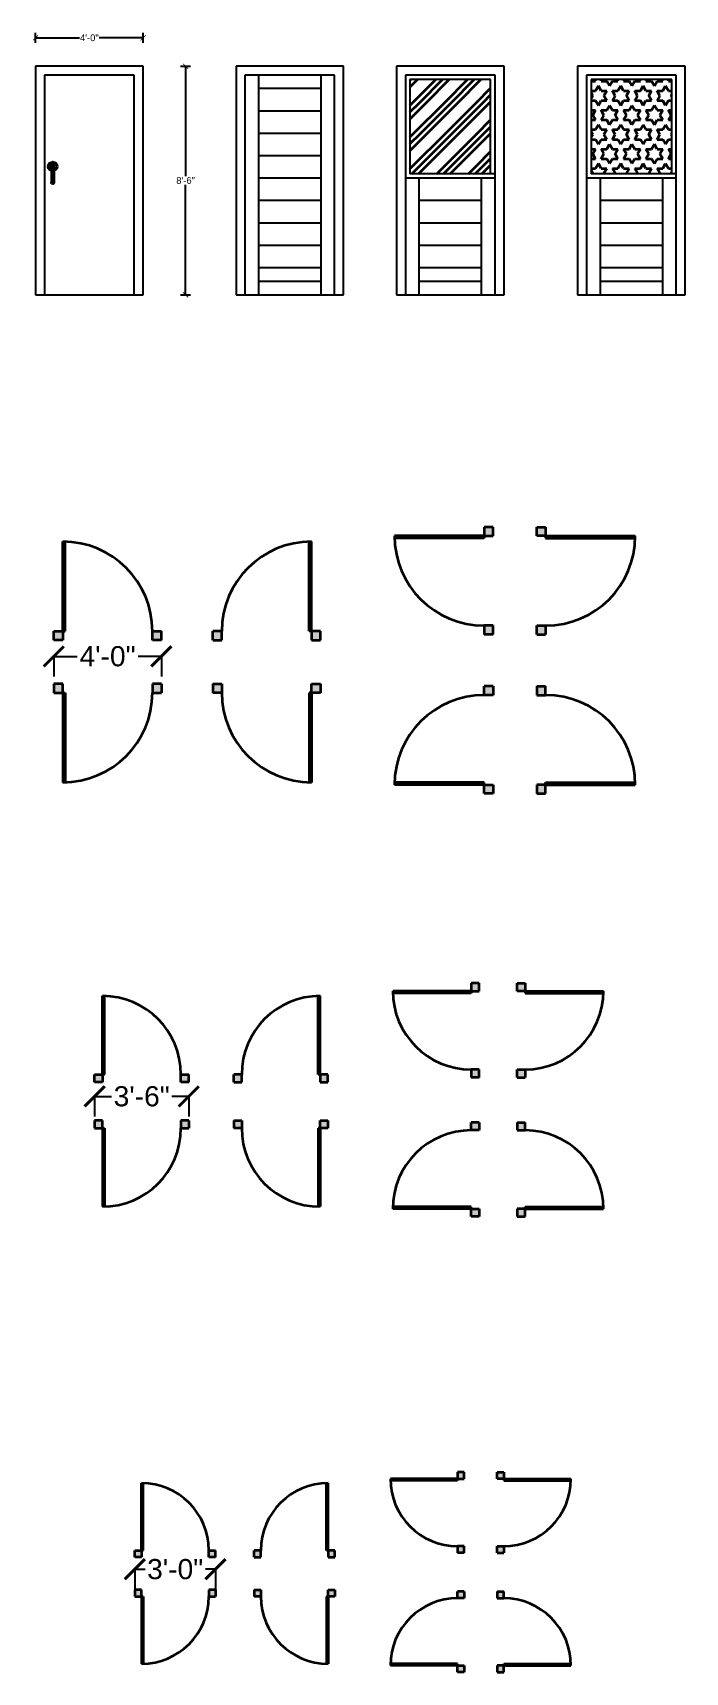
# Model space of a CAD drawing. Header units: inches. Extents: x -5041 to 2538, y -658 to 1746.
# Drawn here: x -764 to -472, y -658 to 74 of the extents above; entities that cross this region are included whole.
import ezdxf

# ---------------------------------------------------------------- set-up
doc = ezdxf.new("R2010")
doc.units = ezdxf.units.IN
doc.header["$MEASUREMENT"] = 0
doc.layers.add('Openings', color=200, linetype='Continuous', lineweight=25)
doc.layers.add('Wall', color=20, linetype='Continuous', lineweight=35)
doc.styles.add('3 inch', font='arial.ttf', dxfattribs={"height": 3})
doc.styles.add('9 inch', font='arial.ttf', dxfattribs={"height": 9})
doc.dimstyles.new('1 to 24 Foundation', dxfattribs={"dimscale": 24, "dimtxt": 3, "dimasz": 0.09375, "dimexe": 0.09375, "dimexo": 0.09375, "dimgap": 0.015625, "dimtad": 0, "dimtih": 1, "dimtoh": 1, "dimdec": 0, "dimzin": 3, "dimdsep": 46, "dimlunit": 4, "dimtxsty": '3 inch', "dimblk": 'ARCHTICK', "dimcen": 0.09, "dimadec": 0, "dimazin": 0, "dimtfac": 1, "dimtdec": 0, "dimtofl": 0, "dimtmove": 0, "dimatfit": 3, "dimfxl": 0.09375, "dimfxlon": 1, "dimtolj": 1, "dimtzin": 0, "dimarcsym": 0})
doc.dimstyles.new('1 to 96', dxfattribs={"dimscale": 96, "dimtxt": 9, "dimasz": 0.09375, "dimexe": 0.09375, "dimexo": 0.09375, "dimgap": 0.015625, "dimtad": 0, "dimtih": 1, "dimtoh": 1, "dimdec": 0, "dimzin": 3, "dimdsep": 46, "dimlunit": 4, "dimtxsty": '9 inch', "dimblk": 'ARCHTICK', "dimcen": 0.09, "dimadec": 0, "dimazin": 0, "dimtfac": 1, "dimtdec": 0, "dimtofl": 0, "dimtmove": 0, "dimatfit": 3, "dimfxl": 0.09375, "dimfxlon": 1, "dimtolj": 1, "dimtzin": 0, "dimarcsym": 0})

# ---------------------------------------------------------------- blocks, each defined once
blk = doc.blocks.new('_ArchTick')
at = {"color": 0, "linetype": 'ByBlock', "const_width": 0.15}
blk.add_lwpolyline([(-0.5, -0.5), (0.5, 0.5)], dxfattribs=at)
blk = doc.blocks.new('*D19')
at = {"layer": 'Defpoints', "color": 0, "transparency": 16777216}
for p in [(-754.26, -197.52), (-706.26, -197.52), (-706.26, -204.75)]:
    blk.add_point(p, dxfattribs=at)
at = {"layer": 'Wall', "color": 0, "lineweight": -2, "transparency": 16777216}
for p, q in [((-754.26, -204.75), (-754.26, -213.75)), ((-754.26, -204.75), (-743.9, -204.75)), ((-706.26, -204.75), (-716.61, -204.75)), ((-706.26, -204.75), (-706.26, -213.75))]:
    blk.add_line(p, q, dxfattribs=at)
at = {"layer": 'Wall', "color": 0, "lineweight": -2, "transparency": 16777216, "xscale": 9, "yscale": 9, "zscale": 9, "rotation": 180}
blk.add_blockref('_ArchTick', (-754.26, -204.75), dxfattribs=at)
at = {"layer": 'Wall', "color": 0, "lineweight": -2, "transparency": 16777216, "xscale": 9, "yscale": 9, "zscale": 9}
blk.add_blockref('_ArchTick', (-706.26, -204.75), dxfattribs=at)
at = {"layer": 'Wall', "color": 0, "transparency": 16777216, "insert": (-730.26, -204.75), "char_height": 9, "attachment_point": 5, "style": '9 inch'}
blk.add_mtext('\\A1;4\'-0"', dxfattribs=at)
blk = doc.blocks.new('*D20')
at = {"layer": 'Defpoints', "color": 0, "transparency": 16777216}
for p in [(-736.03, -394.8), (-694.03, -394.8), (-694.03, -401.12)]:
    blk.add_point(p, dxfattribs=at)
at = {"layer": 'Wall', "color": 0, "lineweight": -2, "transparency": 16777216}
for p, q in [((-736.03, -401.12), (-736.03, -410.12)), ((-736.03, -401.12), (-728.49, -401.12)), ((-694.03, -401.12), (-701.57, -401.12)), ((-694.03, -401.12), (-694.03, -410.12))]:
    blk.add_line(p, q, dxfattribs=at)
at = {"layer": 'Wall', "color": 0, "lineweight": -2, "transparency": 16777216, "xscale": 9, "yscale": 9, "zscale": 9, "rotation": 180}
blk.add_blockref('_ArchTick', (-736.03, -401.12), dxfattribs=at)
at = {"layer": 'Wall', "color": 0, "lineweight": -2, "transparency": 16777216, "xscale": 9, "yscale": 9, "zscale": 9}
blk.add_blockref('_ArchTick', (-694.03, -401.12), dxfattribs=at)
at = {"layer": 'Wall', "color": 0, "transparency": 16777216, "insert": (-715.03, -401.12), "char_height": 9, "attachment_point": 5, "style": '9 inch'}
blk.add_mtext('\\A1;3\'-6"', dxfattribs=at)
blk = doc.blocks.new('*D21')
at = {"layer": 'Defpoints', "color": 0, "transparency": 16777216}
for p in [(-718.09, -606.71), (-682.09, -606.71), (-682.09, -612.13)]:
    blk.add_point(p, dxfattribs=at)
at = {"layer": 'Wall', "color": 0, "lineweight": -2, "transparency": 16777216}
for p, q in [((-718.09, -612.13), (-718.09, -621.13)), ((-718.09, -612.13), (-713.55, -612.13)), ((-682.09, -612.13), (-686.63, -612.13)), ((-682.09, -612.13), (-682.09, -621.13))]:
    blk.add_line(p, q, dxfattribs=at)
at = {"layer": 'Wall', "color": 0, "lineweight": -2, "transparency": 16777216, "xscale": 9, "yscale": 9, "zscale": 9, "rotation": 180}
blk.add_blockref('_ArchTick', (-718.09, -612.13), dxfattribs=at)
at = {"layer": 'Wall', "color": 0, "lineweight": -2, "transparency": 16777216, "xscale": 9, "yscale": 9, "zscale": 9}
blk.add_blockref('_ArchTick', (-682.09, -612.13), dxfattribs=at)
at = {"layer": 'Wall', "color": 0, "transparency": 16777216, "insert": (-700.09, -612.13), "char_height": 9, "attachment_point": 5, "style": '9 inch'}
blk.add_mtext('\\A1;3\'-0"', dxfattribs=at)
blk = doc.blocks.new('*D55')
at = {"layer": 'Defpoints', "color": 0, "transparency": 16777216}
for p in [(-714.39, 71.28), (-762.39, 58.61), (-714.39, 58.61)]:
    blk.add_point(p, dxfattribs=at)
at = {"layer": 'Wall', "color": 0, "lineweight": -2, "transparency": 16777216}
for p, q in [((-762.39, 69.03), (-762.39, 73.53)), ((-714.39, 69.03), (-714.39, 73.53)), ((-762.39, 71.28), (-742.81, 71.28)), ((-714.39, 71.28), (-733.97, 71.28))]:
    blk.add_line(p, q, dxfattribs=at)
at = {"layer": 'Wall', "color": 0, "lineweight": -2, "transparency": 16777216, "xscale": 2.25, "yscale": 2.25, "zscale": 2.25, "rotation": 180}
blk.add_blockref('_ArchTick', (-762.39, 71.28), dxfattribs=at)
at = {"layer": 'Wall', "color": 0, "lineweight": -2, "transparency": 16777216, "xscale": 2.25, "yscale": 2.25, "zscale": 2.25}
blk.add_blockref('_ArchTick', (-714.39, 71.28), dxfattribs=at)
at = {"layer": 'Wall', "color": 0, "transparency": 16777216, "insert": (-738.39, 71.28), "char_height": 3, "attachment_point": 5, "style": '3 inch'}
blk.add_mtext('\\A1;4\'-0"', dxfattribs=at)
blk = doc.blocks.new('*D56')
at = {"layer": 'Defpoints', "color": 0, "transparency": 16777216}
for p in [(-714.91, 58.61), (-714.39, -43.39), (-695.44, -43.39)]:
    blk.add_point(p, dxfattribs=at)
at = {"layer": 'Wall', "color": 0, "lineweight": -2, "transparency": 16777216}
for p, q in [((-697.69, 58.61), (-693.19, 58.61)), ((-695.44, 58.61), (-695.44, 9.52)), ((-695.44, -43.39), (-695.44, 5.71)), ((-697.69, -43.39), (-693.19, -43.39))]:
    blk.add_line(p, q, dxfattribs=at)
at = {"layer": 'Wall', "color": 0, "lineweight": -2, "transparency": 16777216, "xscale": 2.25, "yscale": 2.25, "zscale": 2.25}
for p, rotation in [((-695.44, 58.61), 90), ((-695.44, -43.39), 270)]:
    blk.add_blockref('_ArchTick', p, dxfattribs=dict(at, rotation=rotation))
at = {"layer": 'Wall', "color": 0, "transparency": 16777216, "insert": (-695.44, 7.61), "char_height": 3, "attachment_point": 5, "style": '3 inch'}
blk.add_mtext('\\A1;8\'-6"', dxfattribs=at)

msp = doc.modelspace()

# ---------------------------------------------------------------- hatches: boundary and pattern name
at = {"layer": 'Wall'}
h = msp.add_hatch(dxfattribs=at)
h.set_pattern_fill('GOST_GROUND', color=256)
h.set_pattern_definition([(45, (0, 0), (14.14214, 0), [20]), (45, (3, 0), (14.14214, 0), [20]), (45, (6, 0), (14.14214, 0), [20])])
h.paths.add_polyline_path([(-559.34013, 52.61484), (-595.34013, 52.61484), (-595.34013, 10.61484), (-559.34013, 10.61484)])
h = msp.add_hatch(dxfattribs=at)
h.set_pattern_fill('STARS', color=256, scale=20)
h.paths.add_polyline_path([(-478.48147, 52.61484), (-514.48147, 52.61484), (-514.48147, 10.61484), (-478.48147, 10.61484)])
h = msp.add_hatch(color=256, dxfattribs=at)
h.dxf.hatch_style = 1
h.paths.add_polyline_path([(-706.25743, -193.52164), (-710.25743, -193.52164), (-710.25743, -197.52164), (-706.25743, -197.52164)])
h.paths.add_polyline_path([(-750.25743, -193.52164), (-754.25743, -193.52164), (-754.25743, -197.52164), (-750.25743, -197.52164)])
h.paths.add_polyline_path([(-749.25743, -153.53414, 0.006250733), (-750.25743, -153.52164), (-750.25743, -193.52164), (-749.25743, -193.52164)])
h = msp.add_hatch(color=256, dxfattribs=at)
h.dxf.hatch_style = 1
h.paths.add_polyline_path([(-683.26657, -197.52164), (-679.26657, -197.52164), (-679.26657, -193.52164), (-683.26657, -193.52164)])
h.paths.add_polyline_path([(-635.26657, -193.52164), (-639.26657, -193.52164), (-639.26657, -197.52164), (-635.26657, -197.52164)])
h.paths.add_polyline_path([(-640.26657, -193.52164), (-639.26657, -193.52164), (-639.26657, -153.52164, 0.006250733), (-640.26657, -153.53414)])
h = msp.add_hatch(color=256, dxfattribs=at)
h.dxf.hatch_style = 1
h.paths.add_polyline_path([(-558.20812, -195.02906), (-558.20812, -191.02906), (-562.20812, -191.02906), (-562.20812, -195.02906)])
h.paths.add_polyline_path([(-562.20812, -147.02906), (-562.20812, -151.02906), (-558.20812, -151.02906), (-558.20812, -147.02906)])
h.paths.add_polyline_path([(-562.20812, -152.02906), (-562.20812, -151.02906), (-602.20812, -151.02906, 0.006250733), (-602.19562, -152.02906)])
h = msp.add_hatch(color=256, dxfattribs=at)
h.dxf.hatch_style = 1
h.paths.add_polyline_path([(-534.75722, -195.02906), (-534.75722, -191.02906), (-538.75722, -191.02906), (-538.75722, -195.02906)])
h.paths.add_polyline_path([(-538.75722, -147.02906), (-538.75722, -151.02906), (-534.75722, -151.02906), (-534.75722, -147.02906)])
h.paths.add_polyline_path([(-494.76972, -152.02906, 0.006250733), (-494.75722, -151.02906), (-534.75722, -151.02906), (-534.75722, -152.02906)])
h = msp.add_hatch(color=256, dxfattribs=at)
h.dxf.hatch_style = 1
h.paths.add_polyline_path([(-706.25743, -216.97253), (-710.25743, -216.97253), (-710.25743, -220.97253), (-706.25743, -220.97253)])
h.paths.add_polyline_path([(-754.25743, -220.97253), (-750.25743, -220.97253), (-750.25743, -216.97253), (-754.25743, -216.97253)])
h.paths.add_polyline_path([(-749.25743, -220.97253), (-750.25743, -220.97253), (-750.25743, -260.97253, 0.006250733), (-749.25743, -260.96003)])
h = msp.add_hatch(color=256, dxfattribs=at)
h.dxf.hatch_style = 1
h.paths.add_polyline_path([(-683.26657, -220.97253), (-679.26657, -220.97253), (-679.26657, -216.97253), (-683.26657, -216.97253)])
h.paths.add_polyline_path([(-635.26657, -216.97253), (-639.26657, -216.97253), (-639.26657, -220.97253), (-635.26657, -220.97253)])
h.paths.add_polyline_path([(-640.26657, -260.96003, 0.006250733), (-639.26657, -260.97253), (-639.26657, -220.97253), (-640.26657, -220.97253)])
h = msp.add_hatch(color=256, dxfattribs=at)
h.dxf.hatch_style = 1
h.paths.add_polyline_path([(-562.20812, -218.01992), (-562.20812, -222.01992), (-558.20812, -222.01992), (-558.20812, -218.01992)])
h.paths.add_polyline_path([(-558.20812, -266.01992), (-558.20812, -262.01992), (-562.20812, -262.01992), (-562.20812, -266.01992)])
h.paths.add_polyline_path([(-602.19562, -261.01992, 0.006250733), (-602.20812, -262.01992), (-562.20812, -262.01992), (-562.20812, -261.01992)])
h = msp.add_hatch(color=256, dxfattribs=at)
h.dxf.hatch_style = 1
h.paths.add_polyline_path([(-538.75722, -218.01992), (-538.75722, -222.01992), (-534.75722, -222.01992), (-534.75722, -218.01992)])
h.paths.add_polyline_path([(-534.75722, -266.01992), (-534.75722, -262.01992), (-538.75722, -262.01992), (-538.75722, -266.01992)])
h.paths.add_polyline_path([(-534.75722, -261.01992), (-534.75722, -262.01992), (-494.75722, -262.01992, 0.006250733), (-494.76972, -261.01992)])
h = msp.add_hatch(color=256, dxfattribs=at)
h.dxf.hatch_style = 1
h.paths.add_polyline_path([(-564.48782, -392.61707), (-564.48782, -389.11707), (-567.98782, -389.11707), (-567.98782, -392.61707)])
h.paths.add_polyline_path([(-567.98782, -350.61707), (-567.98782, -354.11707), (-564.48782, -354.11707), (-564.48782, -350.61707)])
h.paths.add_polyline_path([(-567.98782, -354.99207), (-567.98782, -354.11707), (-602.98782, -354.11707, 0.006250733), (-602.97689, -354.99207)])
h = msp.add_hatch(color=256, dxfattribs=at)
h.dxf.hatch_style = 1
h.paths.add_polyline_path([(-543.96829, -392.61707), (-543.96829, -389.11707), (-547.46829, -389.11707), (-547.46829, -392.61707)])
h.paths.add_polyline_path([(-547.46829, -350.61707), (-547.46829, -354.11707), (-543.96829, -354.11707), (-543.96829, -350.61707)])
h.paths.add_polyline_path([(-508.97923, -354.99207, 0.006250733), (-508.96829, -354.11707), (-543.96829, -354.11707), (-543.96829, -354.99207)])
h = msp.add_hatch(color=256, dxfattribs=at)
h.dxf.hatch_style = 1
h.paths.add_polyline_path([(-694.03098, -391.29808), (-697.53098, -391.29808), (-697.53098, -394.79808), (-694.03098, -394.79808)])
h.paths.add_polyline_path([(-732.53098, -391.29808), (-736.03098, -391.29808), (-736.03098, -394.79808), (-732.53098, -394.79808)])
h.paths.add_polyline_path([(-731.65598, -356.30902, 0.006250733), (-732.53098, -356.29808), (-732.53098, -391.29808), (-731.65598, -391.29808)])
h = msp.add_hatch(color=256, dxfattribs=at)
h.dxf.hatch_style = 1
h.paths.add_polyline_path([(-673.91397, -394.79808), (-670.41397, -394.79808), (-670.41397, -391.29808), (-673.91397, -391.29808)])
h.paths.add_polyline_path([(-631.91397, -391.29808), (-635.41397, -391.29808), (-635.41397, -394.79808), (-631.91397, -394.79808)])
h.paths.add_polyline_path([(-636.28897, -391.29808), (-635.41397, -391.29808), (-635.41397, -356.29808, 0.006250733), (-636.28897, -356.30902)])
h = msp.add_hatch(color=256, dxfattribs=at)
h.dxf.hatch_style = 1
h.paths.add_polyline_path([(-694.03098, -411.81761), (-697.53098, -411.81761), (-697.53098, -415.31761), (-694.03098, -415.31761)])
h.paths.add_polyline_path([(-736.03098, -415.31761), (-732.53098, -415.31761), (-732.53098, -411.81761), (-736.03098, -411.81761)])
h.paths.add_polyline_path([(-731.65598, -415.31761), (-732.53098, -415.31761), (-732.53098, -450.31761, 0.006250733), (-731.65598, -450.30667)])
h = msp.add_hatch(color=256, dxfattribs=at)
h.dxf.hatch_style = 1
h.paths.add_polyline_path([(-673.91397, -415.31761), (-670.41397, -415.31761), (-670.41397, -411.81761), (-673.91397, -411.81761)])
h.paths.add_polyline_path([(-631.91397, -411.81761), (-635.41397, -411.81761), (-635.41397, -415.31761), (-631.91397, -415.31761)])
h.paths.add_polyline_path([(-636.28897, -450.30667, 0.006250733), (-635.41397, -450.31761), (-635.41397, -415.31761), (-636.28897, -415.31761)])
h = msp.add_hatch(color=256, dxfattribs=at)
h.dxf.hatch_style = 1
h.paths.add_polyline_path([(-567.98782, -412.73408), (-567.98782, -416.23408), (-564.48782, -416.23408), (-564.48782, -412.73408)])
h.paths.add_polyline_path([(-564.48782, -454.73408), (-564.48782, -451.23408), (-567.98782, -451.23408), (-567.98782, -454.73408)])
h.paths.add_polyline_path([(-602.97689, -450.35908, 0.006250733), (-602.98782, -451.23408), (-567.98782, -451.23408), (-567.98782, -450.35908)])
h = msp.add_hatch(color=256, dxfattribs=at)
h.dxf.hatch_style = 1
h.paths.add_polyline_path([(-547.46829, -412.73408), (-547.46829, -416.23408), (-543.96829, -416.23408), (-543.96829, -412.73408)])
h.paths.add_polyline_path([(-543.96829, -454.73408), (-543.96829, -451.23408), (-547.46829, -451.23408), (-547.46829, -454.73408)])
h.paths.add_polyline_path([(-543.96829, -450.35908), (-543.96829, -451.23408), (-508.96829, -451.23408, 0.006250733), (-508.97923, -450.35908)])
h = msp.add_hatch(color=256, dxfattribs=at)
h.dxf.hatch_style = 1
h.paths.add_polyline_path([(-571.05363, -604.83909), (-571.05363, -601.83909), (-574.05363, -601.83909), (-574.05363, -604.83909)])
h.paths.add_polyline_path([(-574.05363, -568.83909), (-574.05363, -571.83909), (-571.05363, -571.83909), (-571.05363, -568.83909)])
h.paths.add_polyline_path([(-574.05363, -572.58909), (-574.05363, -571.83909), (-604.05363, -571.83909, 0.006250733), (-604.04426, -572.58909)])
h = msp.add_hatch(color=256, dxfattribs=at)
h.dxf.hatch_style = 1
h.paths.add_polyline_path([(-553.46546, -604.83909), (-553.46546, -601.83909), (-556.46546, -601.83909), (-556.46546, -604.83909)])
h.paths.add_polyline_path([(-556.46546, -568.83909), (-556.46546, -571.83909), (-553.46546, -571.83909), (-553.46546, -568.83909)])
h.paths.add_polyline_path([(-523.47484, -572.58909, 0.006250733), (-523.46546, -571.83909), (-553.46546, -571.83909), (-553.46546, -572.58909)])
h = msp.add_hatch(color=256, dxfattribs=at)
h.dxf.hatch_style = 1
h.paths.add_polyline_path([(-682.09062, -603.70853), (-685.09062, -603.70853), (-685.09062, -606.70853), (-682.09062, -606.70853)])
h.paths.add_polyline_path([(-715.09062, -603.70853), (-718.09062, -603.70853), (-718.09062, -606.70853), (-715.09062, -606.70853)])
h.paths.add_polyline_path([(-714.34062, -573.7179, 0.006250733), (-715.09062, -573.70853), (-715.09062, -603.70853), (-714.34062, -603.70853)])
h = msp.add_hatch(color=256, dxfattribs=at)
h.dxf.hatch_style = 1
h.paths.add_polyline_path([(-664.84748, -606.70853), (-661.84748, -606.70853), (-661.84748, -603.70853), (-664.84748, -603.70853)])
h.paths.add_polyline_path([(-628.84748, -603.70853), (-631.84748, -603.70853), (-631.84748, -606.70853), (-628.84748, -606.70853)])
h.paths.add_polyline_path([(-632.59748, -603.70853), (-631.84748, -603.70853), (-631.84748, -573.70853, 0.006250733), (-632.59748, -573.7179)])
h = msp.add_hatch(color=256, dxfattribs=at)
h.dxf.hatch_style = 1
h.paths.add_polyline_path([(-682.09062, -621.2967), (-685.09062, -621.2967), (-685.09062, -624.2967), (-682.09062, -624.2967)])
h.paths.add_polyline_path([(-718.09062, -624.2967), (-715.09062, -624.2967), (-715.09062, -621.2967), (-718.09062, -621.2967)])
h.paths.add_polyline_path([(-714.34062, -624.2967), (-715.09062, -624.2967), (-715.09062, -654.2967, 0.006250733), (-714.34062, -654.28732)])
h = msp.add_hatch(color=256, dxfattribs=at)
h.dxf.hatch_style = 1
h.paths.add_polyline_path([(-664.84748, -624.2967), (-661.84748, -624.2967), (-661.84748, -621.2967), (-664.84748, -621.2967)])
h.paths.add_polyline_path([(-628.84748, -621.2967), (-631.84748, -621.2967), (-631.84748, -624.2967), (-628.84748, -624.2967)])
h.paths.add_polyline_path([(-632.59748, -654.28732, 0.006250733), (-631.84748, -654.2967), (-631.84748, -624.2967), (-632.59748, -624.2967)])
h = msp.add_hatch(color=256, dxfattribs=at)
h.dxf.hatch_style = 1
h.paths.add_polyline_path([(-574.05363, -622.08224), (-574.05363, -625.08224), (-571.05363, -625.08224), (-571.05363, -622.08224)])
h.paths.add_polyline_path([(-571.05363, -658.08224), (-571.05363, -655.08224), (-574.05363, -655.08224), (-574.05363, -658.08224)])
h.paths.add_polyline_path([(-604.04426, -654.33224, 0.006250733), (-604.05363, -655.08224), (-574.05363, -655.08224), (-574.05363, -654.33224)])
h = msp.add_hatch(color=256, dxfattribs=at)
h.dxf.hatch_style = 1
h.paths.add_polyline_path([(-556.46546, -622.08224), (-556.46546, -625.08224), (-553.46546, -625.08224), (-553.46546, -622.08224)])
h.paths.add_polyline_path([(-553.46546, -658.08224), (-553.46546, -655.08224), (-556.46546, -655.08224), (-556.46546, -658.08224)])
h.paths.add_polyline_path([(-553.46546, -654.33224), (-553.46546, -655.08224), (-523.46546, -655.08224, 0.006250733), (-523.47484, -654.33224)])

# ---------------------------------------------------------------- linework, layer by layer
at = {"layer": 'Openings'}
for p, q in [((-714.39009, 58.61484), (-762.39009, 58.61484)), ((-762.39009, 58.61484), (-762.39009, -43.38516)), ((-714.39009, -43.38516), (-714.39009, 58.61484)), ((-624.94618, 58.61484), (-672.94618, 58.61484)), ((-672.94618, 58.61484), (-672.94618, -43.38516)), ((-624.94618, -43.38516), (-624.94618, 58.61484)), ((-553.34013, 58.61484), (-601.34013, 58.61484)), ((-601.34013, 58.61484), (-601.34013, -43.38516)), ((-553.34013, -43.38516), (-553.34013, 58.61484)), ((-472.48147, 58.61484), (-520.48147, 58.61484)), ((-520.48147, 58.61484), (-520.48147, -43.38516)), ((-472.48147, -43.38516), (-472.48147, 58.61484)), ((-758.39009, 54.61484), (-758.39009, -43.38516)), ((-718.39009, 54.61484), (-758.39009, 54.61484)), ((-718.39009, -43.38516), (-718.39009, 54.61484)), ((-628.94618, 54.61484), (-668.94618, 54.61484)), ((-668.94618, 54.61484), (-668.94618, -43.38516)), ((-662.94618, 54.61484), (-662.94618, -43.38516)), ((-634.94618, -43.38516), (-634.94618, 54.61484)), ((-628.94618, -43.38516), (-628.94618, 54.61484)), ((-557.34013, 54.61484), (-597.34013, 54.61484)), ((-597.34013, 54.61484), (-597.34013, -43.38516)), ((-559.34013, 52.61484), (-595.34013, 52.61484)), ((-595.34013, 52.61484), (-595.34013, 10.61484)), ((-559.34013, 10.61484), (-559.34013, 52.61484)), ((-557.34013, -43.38516), (-557.34013, 54.61484)), ((-476.48147, 54.61484), (-516.48147, 54.61484)), ((-516.48147, 54.61484), (-516.48147, -43.38516)), ((-478.48147, 52.61484), (-514.48147, 52.61484)), ((-514.48147, 52.61484), (-514.48147, 10.61484)), ((-478.48147, 10.61484), (-478.48147, 52.61484)), ((-476.48147, -43.38516), (-476.48147, 54.61484)), ((-634.94618, 48.61484), (-662.94618, 48.61484)), ((-634.94618, 38.61484), (-662.94618, 38.61484)), ((-634.94618, 28.61484), (-662.94618, 28.61484)), ((-634.94618, 18.61484), (-662.94618, 18.61484)), ((-634.94618, 8.61484), (-662.94618, 8.61484)), ((-557.34013, 8.61484), (-597.34013, 8.61484)), ((-557.34013, 10.61484), (-595.34013, 10.61484)), ((-591.34013, 8.61484), (-591.34013, -43.38516)), ((-563.34013, -43.38516), (-563.34013, 8.61484)), ((-476.48147, 8.61484), (-516.48147, 8.61484)), ((-476.48147, 10.61484), (-514.48147, 10.61484)), ((-510.48147, 8.61484), (-510.48147, -43.38516)), ((-482.48147, -43.38516), (-482.48147, 8.61484)), ((-634.94618, -1.38516), (-662.94618, -1.38516)), ((-563.34013, -1.38516), (-591.34013, -1.38516)), ((-482.48147, -1.38516), (-510.48147, -1.38516)), ((-634.94618, -11.38516), (-662.94618, -11.38516)), ((-563.34013, -11.38516), (-591.34013, -11.38516)), ((-482.48147, -11.38516), (-510.48147, -11.38516)), ((-634.94618, -21.38516), (-662.94618, -21.38516)), ((-563.34013, -21.38516), (-591.34013, -21.38516)), ((-482.48147, -21.38516), (-510.48147, -21.38516)), ((-634.94618, -31.38516), (-662.94618, -31.38516)), ((-563.34013, -31.38516), (-591.34013, -31.38516)), ((-482.48147, -31.38516), (-510.48147, -31.38516)), ((-762.39009, -43.38516), (-714.39009, -43.38516)), ((-672.94618, -43.38516), (-624.94618, -43.38516)), ((-662.94618, -37.38516), (-634.94618, -37.38516)), ((-601.34013, -43.38516), (-553.34013, -43.38516)), ((-591.34013, -37.38516), (-563.34013, -37.38516)), ((-520.48147, -43.38516), (-472.48147, -43.38516)), ((-510.48147, -37.38516), (-482.48147, -37.38516))]:
    msp.add_line(p, q, dxfattribs=at)
at = {"layer": 'Wall'}
for p, q in [((-755.21113, 13.86984), (-754.21113, 13.86984)), ((-755.21113, 12.94907), (-755.21113, 6.60913)), ((-754.21113, 12.94907), (-754.21113, 6.60913)), ((-750.25743, -193.52164), (-750.25743, -153.52164)), ((-749.25743, -193.52164), (-749.25743, -153.53414)), ((-640.26657, -193.52164), (-640.26657, -153.53414)), ((-639.26657, -193.52164), (-639.26657, -153.52164)), ((-562.20812, -151.02906), (-602.20812, -151.02906)), ((-562.20812, -152.02906), (-602.19562, -152.02906)), ((-562.20812, -147.02906), (-562.20812, -151.02906)), ((-558.20812, -147.02906), (-562.20812, -147.02906)), ((-562.20812, -151.02906), (-558.20812, -151.02906)), ((-562.20812, -151.02906), (-562.20812, -152.02906)), ((-558.20812, -151.02906), (-558.20812, -147.02906)), ((-538.75722, -151.02906), (-538.75722, -147.02906)), ((-538.75722, -147.02906), (-534.75722, -147.02906)), ((-534.75722, -151.02906), (-538.75722, -151.02906)), ((-534.75722, -147.02906), (-534.75722, -151.02906)), ((-534.75722, -151.02906), (-494.75722, -151.02906)), ((-534.75722, -151.02906), (-534.75722, -152.02906)), ((-534.75722, -152.02906), (-494.76972, -152.02906)), ((-754.25743, -193.52164), (-750.25743, -193.52164)), ((-754.25743, -197.52164), (-754.25743, -193.52164)), ((-750.25743, -197.52164), (-754.25743, -197.52164)), ((-750.25743, -193.52164), (-750.25743, -197.52164)), ((-750.25743, -193.52164), (-749.25743, -193.52164)), ((-710.25743, -193.52164), (-706.25743, -193.52164)), ((-710.25743, -197.52164), (-710.25743, -193.52164)), ((-706.25743, -197.52164), (-710.25743, -197.52164)), ((-706.25743, -197.52164), (-706.25743, -193.52164)), ((-683.26657, -197.52164), (-683.26657, -193.52164)), ((-679.26657, -193.52164), (-683.26657, -193.52164)), ((-683.26657, -197.52164), (-679.26657, -197.52164)), ((-679.26657, -197.52164), (-679.26657, -193.52164)), ((-639.26657, -193.52164), (-640.26657, -193.52164)), ((-635.26657, -193.52164), (-639.26657, -193.52164)), ((-639.26657, -193.52164), (-639.26657, -197.52164)), ((-639.26657, -197.52164), (-635.26657, -197.52164)), ((-635.26657, -197.52164), (-635.26657, -193.52164)), ((-562.20812, -191.02906), (-562.20812, -195.02906)), ((-558.20812, -191.02906), (-562.20812, -191.02906)), ((-558.20812, -195.02906), (-562.20812, -195.02906)), ((-558.20812, -195.02906), (-558.20812, -191.02906)), ((-538.75722, -195.02906), (-538.75722, -191.02906)), ((-538.75722, -191.02906), (-534.75722, -191.02906)), ((-538.75722, -195.02906), (-534.75722, -195.02906)), ((-534.75722, -191.02906), (-534.75722, -195.02906)), ((-750.25743, -216.97253), (-754.25743, -216.97253)), ((-754.25743, -216.97253), (-754.25743, -220.97253)), ((-750.25743, -220.97253), (-750.25743, -216.97253)), ((-706.25743, -216.97253), (-710.25743, -216.97253)), ((-710.25743, -216.97253), (-710.25743, -220.97253)), ((-706.25743, -216.97253), (-706.25743, -220.97253)), ((-683.26657, -216.97253), (-683.26657, -220.97253)), ((-683.26657, -216.97253), (-679.26657, -216.97253)), ((-679.26657, -216.97253), (-679.26657, -220.97253)), ((-639.26657, -220.97253), (-639.26657, -216.97253)), ((-639.26657, -216.97253), (-635.26657, -216.97253)), ((-635.26657, -216.97253), (-635.26657, -220.97253)), ((-558.20812, -218.01992), (-562.20812, -218.01992)), ((-562.20812, -222.01992), (-562.20812, -218.01992)), ((-558.20812, -218.01992), (-558.20812, -222.01992)), ((-538.75722, -218.01992), (-534.75722, -218.01992)), ((-538.75722, -218.01992), (-538.75722, -222.01992)), ((-534.75722, -222.01992), (-534.75722, -218.01992)), ((-754.25743, -220.97253), (-750.25743, -220.97253)), ((-750.25743, -220.97253), (-750.25743, -260.97253)), ((-750.25743, -220.97253), (-749.25743, -220.97253)), ((-749.25743, -220.97253), (-749.25743, -260.96003)), ((-710.25743, -220.97253), (-706.25743, -220.97253)), ((-679.26657, -220.97253), (-683.26657, -220.97253)), ((-640.26657, -220.97253), (-640.26657, -260.96003)), ((-639.26657, -220.97253), (-640.26657, -220.97253)), ((-635.26657, -220.97253), (-639.26657, -220.97253)), ((-639.26657, -220.97253), (-639.26657, -260.97253)), ((-558.20812, -222.01992), (-562.20812, -222.01992)), ((-538.75722, -222.01992), (-534.75722, -222.01992)), ((-562.20812, -262.01992), (-602.20812, -262.01992)), ((-562.20812, -261.01992), (-602.19562, -261.01992)), ((-562.20812, -262.01992), (-562.20812, -261.01992)), ((-562.20812, -266.01992), (-562.20812, -262.01992)), ((-562.20812, -262.01992), (-558.20812, -262.01992)), ((-558.20812, -262.01992), (-558.20812, -266.01992)), ((-534.75722, -262.01992), (-538.75722, -262.01992)), ((-538.75722, -262.01992), (-538.75722, -266.01992)), ((-534.75722, -261.01992), (-494.76972, -261.01992)), ((-534.75722, -262.01992), (-534.75722, -261.01992)), ((-534.75722, -266.01992), (-534.75722, -262.01992)), ((-534.75722, -262.01992), (-494.75722, -262.01992)), ((-558.20812, -266.01992), (-562.20812, -266.01992)), ((-538.75722, -266.01992), (-534.75722, -266.01992)), ((-567.98782, -350.61707), (-567.98782, -354.11707)), ((-564.48782, -350.61707), (-567.98782, -350.61707)), ((-564.48782, -354.11707), (-564.48782, -350.61707)), ((-547.46829, -354.11707), (-547.46829, -350.61707)), ((-547.46829, -350.61707), (-543.96829, -350.61707)), ((-543.96829, -350.61707), (-543.96829, -354.11707)), ((-732.53098, -391.29808), (-732.53098, -356.29808)), ((-731.65598, -391.29808), (-731.65598, -356.30902)), ((-636.28897, -391.29808), (-636.28897, -356.30902)), ((-635.41397, -391.29808), (-635.41397, -356.29808)), ((-567.98782, -354.11707), (-602.98782, -354.11707)), ((-567.98782, -354.99207), (-602.97689, -354.99207)), ((-567.98782, -354.11707), (-564.48782, -354.11707)), ((-567.98782, -354.11707), (-567.98782, -354.99207)), ((-543.96829, -354.11707), (-547.46829, -354.11707)), ((-543.96829, -354.11707), (-508.96829, -354.11707)), ((-543.96829, -354.11707), (-543.96829, -354.99207)), ((-543.96829, -354.99207), (-508.97923, -354.99207)), ((-736.03098, -391.29808), (-732.53098, -391.29808)), ((-736.03098, -394.79808), (-736.03098, -391.29808)), ((-732.53098, -394.79808), (-736.03098, -394.79808)), ((-732.53098, -391.29808), (-732.53098, -394.79808)), ((-732.53098, -391.29808), (-731.65598, -391.29808)), ((-697.53098, -391.29808), (-694.03098, -391.29808)), ((-697.53098, -394.79808), (-697.53098, -391.29808)), ((-694.03098, -394.79808), (-697.53098, -394.79808)), ((-694.03098, -394.79808), (-694.03098, -391.29808)), ((-673.91397, -394.79808), (-673.91397, -391.29808)), ((-670.41397, -391.29808), (-673.91397, -391.29808)), ((-673.91397, -394.79808), (-670.41397, -394.79808)), ((-670.41397, -394.79808), (-670.41397, -391.29808)), ((-635.41397, -391.29808), (-636.28897, -391.29808)), ((-631.91397, -391.29808), (-635.41397, -391.29808)), ((-635.41397, -391.29808), (-635.41397, -394.79808)), ((-635.41397, -394.79808), (-631.91397, -394.79808)), ((-631.91397, -394.79808), (-631.91397, -391.29808)), ((-567.98782, -389.11707), (-567.98782, -392.61707)), ((-564.48782, -389.11707), (-567.98782, -389.11707)), ((-564.48782, -392.61707), (-567.98782, -392.61707)), ((-564.48782, -392.61707), (-564.48782, -389.11707)), ((-547.46829, -392.61707), (-547.46829, -389.11707)), ((-547.46829, -389.11707), (-543.96829, -389.11707)), ((-547.46829, -392.61707), (-543.96829, -392.61707)), ((-543.96829, -389.11707), (-543.96829, -392.61707)), ((-732.53098, -411.81761), (-736.03098, -411.81761)), ((-736.03098, -411.81761), (-736.03098, -415.31761)), ((-736.03098, -415.31761), (-732.53098, -415.31761)), ((-732.53098, -415.31761), (-732.53098, -411.81761)), ((-732.53098, -415.31761), (-732.53098, -450.31761)), ((-732.53098, -415.31761), (-731.65598, -415.31761)), ((-731.65598, -415.31761), (-731.65598, -450.30667)), ((-694.03098, -411.81761), (-697.53098, -411.81761)), ((-697.53098, -411.81761), (-697.53098, -415.31761)), ((-697.53098, -415.31761), (-694.03098, -415.31761)), ((-694.03098, -411.81761), (-694.03098, -415.31761)), ((-673.91397, -411.81761), (-673.91397, -415.31761)), ((-673.91397, -411.81761), (-670.41397, -411.81761)), ((-670.41397, -415.31761), (-673.91397, -415.31761)), ((-670.41397, -411.81761), (-670.41397, -415.31761)), ((-636.28897, -415.31761), (-636.28897, -450.30667)), ((-635.41397, -415.31761), (-636.28897, -415.31761)), ((-635.41397, -415.31761), (-635.41397, -411.81761)), ((-635.41397, -411.81761), (-631.91397, -411.81761)), ((-631.91397, -415.31761), (-635.41397, -415.31761)), ((-635.41397, -415.31761), (-635.41397, -450.31761)), ((-631.91397, -411.81761), (-631.91397, -415.31761)), ((-564.48782, -412.73408), (-567.98782, -412.73408)), ((-567.98782, -416.23408), (-567.98782, -412.73408)), ((-564.48782, -416.23408), (-567.98782, -416.23408)), ((-564.48782, -412.73408), (-564.48782, -416.23408)), ((-547.46829, -412.73408), (-543.96829, -412.73408)), ((-547.46829, -412.73408), (-547.46829, -416.23408)), ((-547.46829, -416.23408), (-543.96829, -416.23408)), ((-543.96829, -416.23408), (-543.96829, -412.73408)), ((-567.98782, -451.23408), (-602.98782, -451.23408)), ((-567.98782, -450.35908), (-602.97689, -450.35908)), ((-567.98782, -451.23408), (-567.98782, -450.35908)), ((-567.98782, -454.73408), (-567.98782, -451.23408)), ((-567.98782, -451.23408), (-564.48782, -451.23408)), ((-564.48782, -451.23408), (-564.48782, -454.73408)), ((-543.96829, -451.23408), (-547.46829, -451.23408)), ((-547.46829, -451.23408), (-547.46829, -454.73408)), ((-543.96829, -450.35908), (-508.97923, -450.35908)), ((-543.96829, -451.23408), (-543.96829, -450.35908)), ((-543.96829, -454.73408), (-543.96829, -451.23408)), ((-543.96829, -451.23408), (-508.96829, -451.23408)), ((-564.48782, -454.73408), (-567.98782, -454.73408)), ((-547.46829, -454.73408), (-543.96829, -454.73408)), ((-574.05363, -568.83909), (-574.05363, -571.83909)), ((-571.05363, -568.83909), (-574.05363, -568.83909)), ((-571.05363, -571.83909), (-571.05363, -568.83909)), ((-556.46546, -571.83909), (-556.46546, -568.83909)), ((-556.46546, -568.83909), (-553.46546, -568.83909)), ((-553.46546, -568.83909), (-553.46546, -571.83909)), ((-715.09062, -603.70853), (-715.09062, -573.70853)), ((-714.34062, -603.70853), (-714.34062, -573.7179)), ((-632.59748, -603.70853), (-632.59748, -573.7179)), ((-631.84748, -603.70853), (-631.84748, -573.70853)), ((-574.05363, -571.83909), (-604.05363, -571.83909)), ((-574.05363, -572.58909), (-604.04426, -572.58909)), ((-574.05363, -571.83909), (-571.05363, -571.83909)), ((-574.05363, -571.83909), (-574.05363, -572.58909)), ((-553.46546, -571.83909), (-556.46546, -571.83909)), ((-553.46546, -571.83909), (-523.46546, -571.83909)), ((-553.46546, -571.83909), (-553.46546, -572.58909)), ((-553.46546, -572.58909), (-523.47484, -572.58909)), ((-718.09062, -603.70853), (-715.09062, -603.70853)), ((-718.09062, -606.70853), (-718.09062, -603.70853)), ((-715.09062, -606.70853), (-718.09062, -606.70853)), ((-715.09062, -603.70853), (-715.09062, -606.70853)), ((-715.09062, -603.70853), (-714.34062, -603.70853)), ((-685.09062, -603.70853), (-682.09062, -603.70853)), ((-685.09062, -606.70853), (-685.09062, -603.70853)), ((-682.09062, -606.70853), (-685.09062, -606.70853)), ((-682.09062, -606.70853), (-682.09062, -603.70853)), ((-664.84748, -606.70853), (-664.84748, -603.70853)), ((-661.84748, -603.70853), (-664.84748, -603.70853)), ((-664.84748, -606.70853), (-661.84748, -606.70853)), ((-661.84748, -606.70853), (-661.84748, -603.70853)), ((-631.84748, -603.70853), (-632.59748, -603.70853)), ((-628.84748, -603.70853), (-631.84748, -603.70853)), ((-631.84748, -603.70853), (-631.84748, -606.70853)), ((-631.84748, -606.70853), (-628.84748, -606.70853)), ((-628.84748, -606.70853), (-628.84748, -603.70853)), ((-574.05363, -601.83909), (-574.05363, -604.83909)), ((-571.05363, -601.83909), (-574.05363, -601.83909)), ((-571.05363, -604.83909), (-574.05363, -604.83909)), ((-571.05363, -604.83909), (-571.05363, -601.83909)), ((-556.46546, -604.83909), (-556.46546, -601.83909)), ((-556.46546, -601.83909), (-553.46546, -601.83909)), ((-556.46546, -604.83909), (-553.46546, -604.83909)), ((-553.46546, -601.83909), (-553.46546, -604.83909)), ((-715.09062, -621.2967), (-718.09062, -621.2967)), ((-718.09062, -621.2967), (-718.09062, -624.2967)), ((-715.09062, -624.2967), (-715.09062, -621.2967)), ((-682.09062, -621.2967), (-685.09062, -621.2967)), ((-685.09062, -621.2967), (-685.09062, -624.2967)), ((-682.09062, -621.2967), (-682.09062, -624.2967)), ((-664.84748, -621.2967), (-664.84748, -624.2967)), ((-664.84748, -621.2967), (-661.84748, -621.2967)), ((-661.84748, -621.2967), (-661.84748, -624.2967)), ((-631.84748, -624.2967), (-631.84748, -621.2967)), ((-631.84748, -621.2967), (-628.84748, -621.2967)), ((-628.84748, -621.2967), (-628.84748, -624.2967)), ((-718.09062, -624.2967), (-715.09062, -624.2967)), ((-715.09062, -624.2967), (-715.09062, -654.2967)), ((-715.09062, -624.2967), (-714.34062, -624.2967)), ((-714.34062, -624.2967), (-714.34062, -654.28732)), ((-685.09062, -624.2967), (-682.09062, -624.2967)), ((-661.84748, -624.2967), (-664.84748, -624.2967)), ((-632.59748, -624.2967), (-632.59748, -654.28732)), ((-631.84748, -624.2967), (-632.59748, -624.2967)), ((-628.84748, -624.2967), (-631.84748, -624.2967)), ((-631.84748, -624.2967), (-631.84748, -654.2967)), ((-571.05363, -622.08224), (-574.05363, -622.08224)), ((-574.05363, -625.08224), (-574.05363, -622.08224)), ((-571.05363, -625.08224), (-574.05363, -625.08224)), ((-571.05363, -622.08224), (-571.05363, -625.08224)), ((-556.46546, -622.08224), (-553.46546, -622.08224)), ((-556.46546, -622.08224), (-556.46546, -625.08224)), ((-556.46546, -625.08224), (-553.46546, -625.08224)), ((-553.46546, -625.08224), (-553.46546, -622.08224)), ((-574.05363, -655.08224), (-604.05363, -655.08224)), ((-574.05363, -654.33224), (-604.04426, -654.33224)), ((-574.05363, -655.08224), (-574.05363, -654.33224)), ((-574.05363, -658.08224), (-574.05363, -655.08224)), ((-574.05363, -655.08224), (-571.05363, -655.08224)), ((-571.05363, -658.08224), (-574.05363, -658.08224)), ((-571.05363, -655.08224), (-571.05363, -658.08224)), ((-553.46546, -655.08224), (-556.46546, -655.08224)), ((-556.46546, -655.08224), (-556.46546, -658.08224)), ((-556.46546, -658.08224), (-553.46546, -658.08224)), ((-553.46546, -654.33224), (-523.47484, -654.33224)), ((-553.46546, -655.08224), (-553.46546, -654.33224)), ((-553.46546, -658.08224), (-553.46546, -655.08224)), ((-553.46546, -655.08224), (-523.46546, -655.08224))]:
    msp.add_line(p, q, dxfattribs=at)
for centre, radius in [((-754.71113, 13.86984), 2), ((-754.71113, 13.86984), 1.04776), ((-754.71113, 6.60913), 0.5)]:
    msp.add_circle(centre, radius, dxfattribs=at)
for centre, radius, start, end in [((-750.25743, -193.52164), 40, 0, 90), ((-639.26657, -193.52164), 40, 90, 180), ((-562.20812, -151.02906), 40, 180, 270), ((-534.75722, -151.02906), 40, 270, 0), ((-750.25743, -220.97253), 40, 270, 0), ((-639.26657, -220.97253), 40, 180, 270), ((-562.20812, -262.01992), 40, 90, 180), ((-534.75722, -262.01992), 40, 0, 90), ((-732.53098, -391.29808), 35, 0, 90), ((-635.41397, -391.29808), 35, 90, 180), ((-567.98782, -354.11707), 35, 180, 270), ((-543.96829, -354.11707), 35, 270, 0), ((-732.53098, -415.31761), 35, 270, 0), ((-635.41397, -415.31761), 35, 180, 270), ((-567.98782, -451.23408), 35, 90, 180), ((-543.96829, -451.23408), 35, 0, 90), ((-715.09062, -603.70853), 30, 0, 90), ((-631.84748, -603.70853), 30, 90, 180), ((-574.05363, -571.83909), 30, 180, 270), ((-553.46546, -571.83909), 30, 270, 0), ((-715.09062, -624.2967), 30, 270, 0), ((-631.84748, -624.2967), 30, 180, 270), ((-574.05363, -655.08224), 30, 90, 180), ((-553.46546, -655.08224), 30, 0, 90)]:
    msp.add_arc(centre, radius, start, end, dxfattribs=at)

# ---------------------------------------------------------------- dimensions: what is measured, and where the dimension line sits
for base, p1, p2, dimstyle, picture, middle in [((-714.39009, 71.28084), (-762.39009, 58.61484), (-714.39009, 58.61484), '1 to 24 Foundation', '*D55', (-738.39009, 71.28084)), ((-706.25743, -204.75078), (-754.25743, -197.52164), (-706.25743, -197.52164), '1 to 96', '*D19', (-730.25743, -204.75078)), ((-694.03098, -401.12358), (-736.03098, -394.79808), (-694.03098, -394.79808), '1 to 96', '*D20', (-715.03098, -401.12358)), ((-682.09062, -612.13038), (-718.09062, -606.70853), (-682.09062, -606.70853), '1 to 96', '*D21', (-700.09062, -612.13038))]:
    dim = msp.add_linear_dim(base=base, p1=p1, p2=p2, dimstyle=dimstyle, dxfattribs=at)
    dim.commit()
    dim.dimension.update_dxf_attribs({"geometry": picture, "text_midpoint": middle})
dim = msp.add_linear_dim(base=(-695.44228, -43.38516), p1=(-714.91125, 58.61484), p2=(-714.39009, -43.38516), angle=90, dimstyle='1 to 24 Foundation', dxfattribs=at)
dim.commit()
dim.dimension.update_dxf_attribs({"geometry": '*D56', "text_midpoint": (-695.44228, 7.61484)})

doc.saveas('drawing.dxf')
